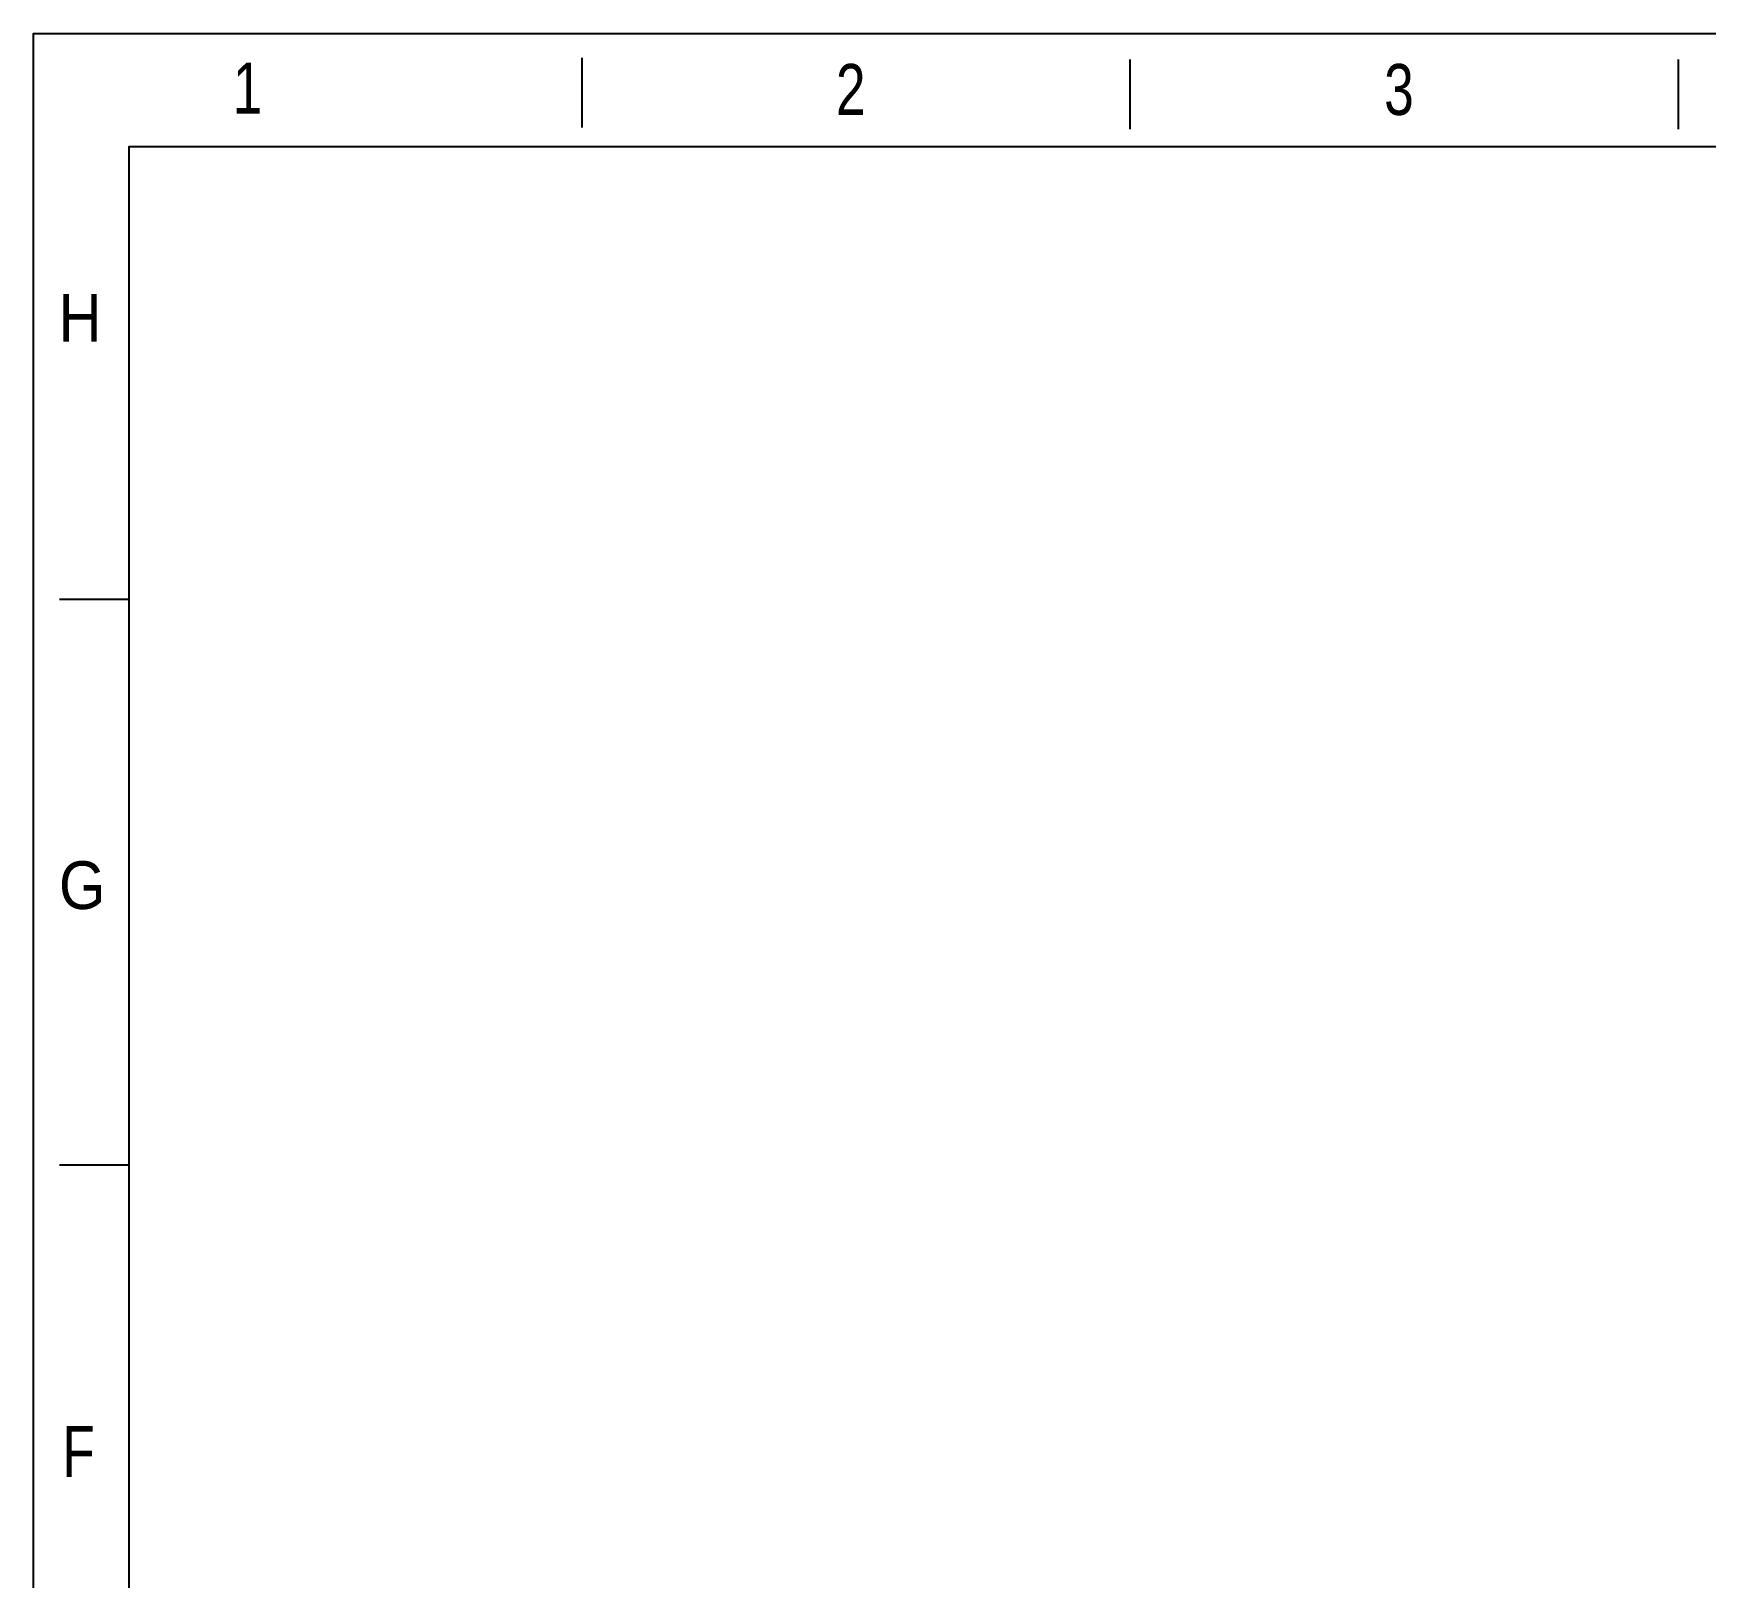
# Model space of a CAD drawing. Header units: millimetres. Extents: x -3132 to 28633, y 682 to 5849.
# Drawn here: x 21120 to 23030, y 4087 to 5849 of the extents above; entities that cross this region are included whole.
import ezdxf

# ---------------------------------------------------------------- set-up
doc = ezdxf.new("R2010")
doc.units = ezdxf.units.MM
doc.styles.add('CKSTANDARD', font='arial.ttf')
doc.styles.add('Roamns', font='romans.shx')

# ---------------------------------------------------------------- blocks, each defined once
blk = doc.blocks.new('standard template')
for p, q in [((3074.2, 30738.9), (3074.2, 30336.2)), ((6245.9, 30728.2), (6245.9, 30325.4)), ((9417.5, 30728.2), (9417.5, 30325.4)), ((456.3, 27606.8), (53.6, 27606.8)), ((456.3, 24334.5), (53.6, 24334.5))]:
    blk.add_line(p, q)
blk.add_lwpolyline([(37962.6, 4700.3), (-97.5, 4700.3), (-97.5, 30879.2), (37962.6, 30879.2)], close=True)
at = {"color": 7}
blk.add_lwpolyline([(456.3, 6673.6), (456.3, 5963.9), (456.3, 5254.1), (456.3, 30225.9), (37408.8, 30225.9), (37408.8, 5254.1)], dxfattribs=at)
at = {"style": 'CKSTANDARD'}
for s, height, width, p in [('1', 294.8, 0.75, (1055.5, 30416.1)), ('2', 294.8, 0.75, (4544.7, 30407.9)), ('3', 294.8, 0.75, (7716.3, 30407.9)), ('H', 276, 0.9, (46.7, 29097)), ('G', 276, 0.9, (49.8, 25816.5)), ('F', 294.8, 0.75, (68.7, 22531.7))]:
    blk.add_text(s, height=height, dxfattribs=dict(at, width=width)).set_placement(p)
at = {"style": 'Roamns'}
for tag, p in [('PAGE_NAME', (27466, 7593.7)), ('PROJECT_NAME', (27466, 6883.9)), ('DRAWN_NAME', (27466, 6174.1)), ('VERSION', (34241, 6174.1)), ('SELECT_DATA', (27466, 5464.4)), ('PAGE_NUMBER', (34241, 5464.4))]:
    blk.add_attdef(tag, p, '', height=284.5, dxfattribs=at)

msp = doc.modelspace()

# ---------------------------------------------------------------- block references
at = {"transparency": 33554595, "xscale": 0.1973796653409573, "yscale": 0.1973796653409573, "zscale": 0.1973796653409573}
msp.add_blockref('standard template', (21139.597, -245.66), dxfattribs=at)

doc.saveas('drawing.dxf')
